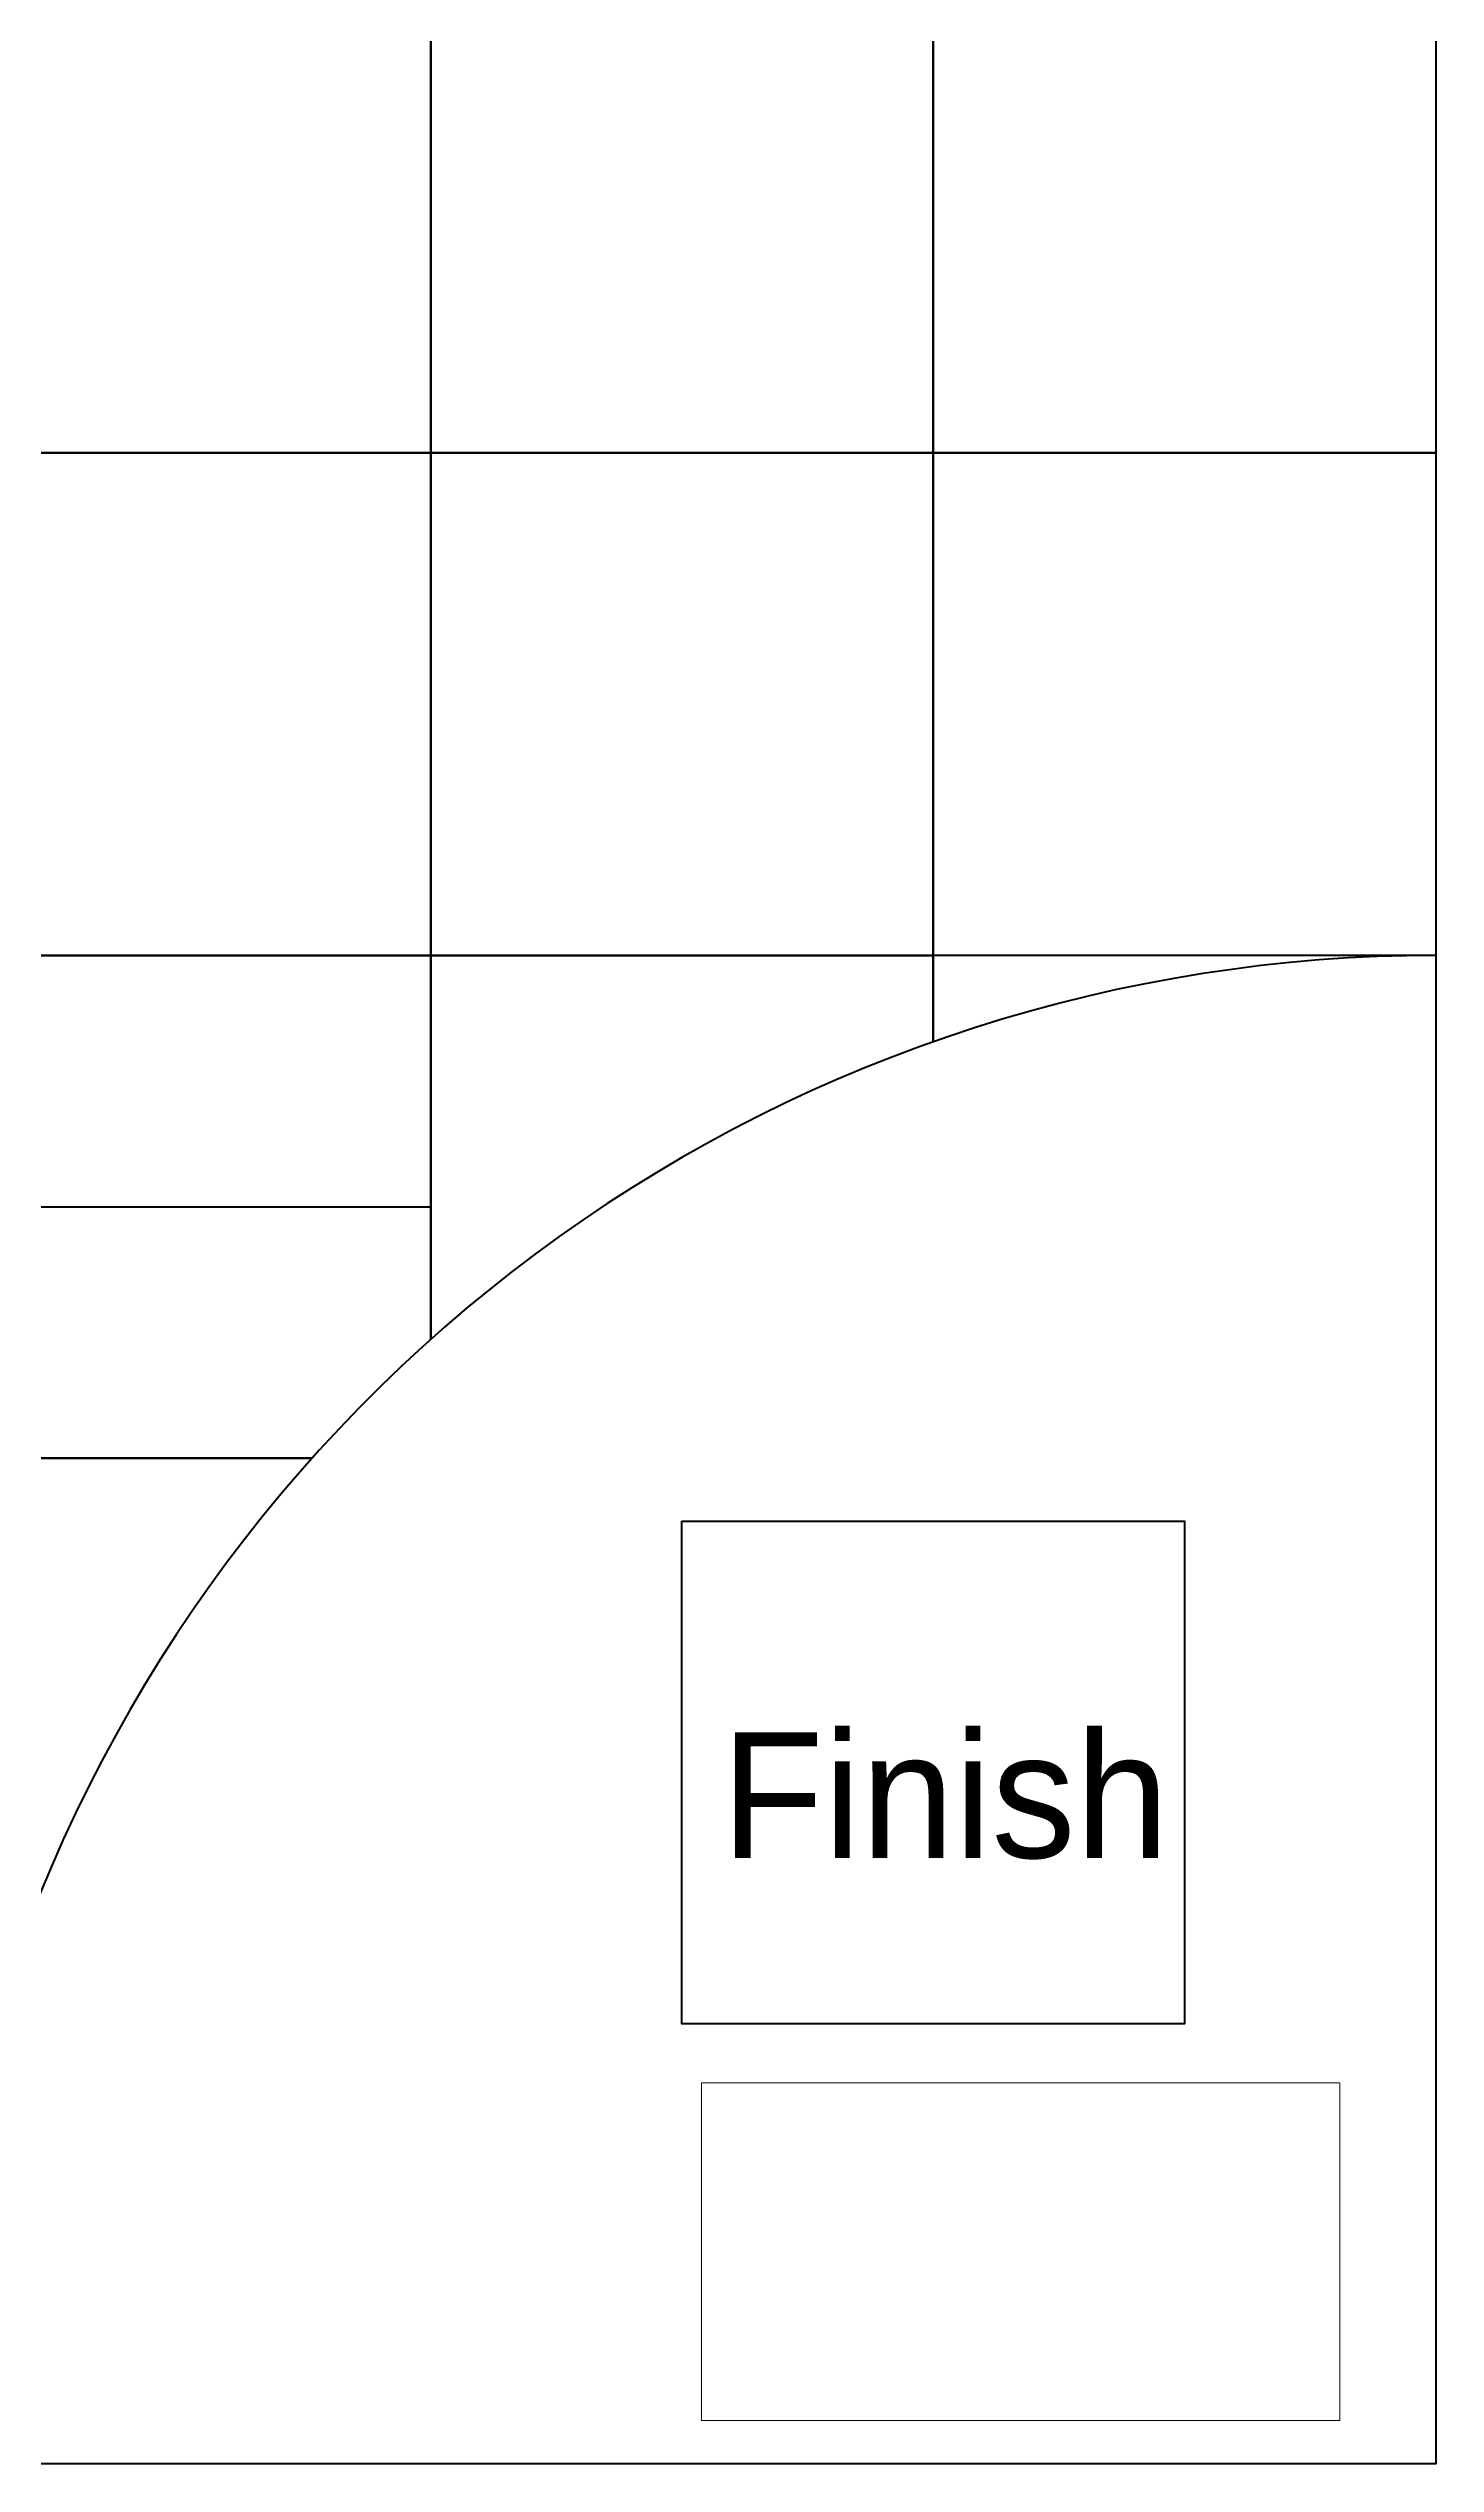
# Model space of a CAD drawing. Header units: centimetres. Extents: x -6 to 174, y -90 to 30.
# Drawn here: x 132.7 to 174.1, y -90.1 to -18.1 of the extents above; entities that cross this region are included whole.
import ezdxf

# ---------------------------------------------------------------- set-up
doc = ezdxf.new("R2010")
doc.units = ezdxf.units.CM
doc.header["$MEASUREMENT"] = 0
doc.layers.add('Capa 1', color=7, linetype='Continuous', lineweight=0)
picture_1 = doc.add_image_def('image1.png', size_in_pixel=(278, 147))

msp = doc.modelspace()

# ---------------------------------------------------------------- linework, layer by layer
at = {"layer": 'Capa 1', "color": 18, "lineweight": 70, "true_color": 0x000000}
msp.add_line((24.141, -52.647), (144.14, -52.647), dxfattribs=at)
at = {"layer": 'Capa 1', "color": 18, "lineweight": 211, "true_color": 0x000000}
for points in [[(-5.86, -30.149), (-5.86, 29.85), (174.137, 29.85), (174.137, -30.149), (-5.86, -30.149)], [(-5.86, -90.148), (-5.86, -30.149), (174.137, -30.149), (174.137, -90.148), (-5.86, -90.148)], [(174.137, -45.148), (173.265, -45.156), (172.393, -45.182), (171.521, -45.224), (170.649, -45.283), (169.781, -45.359), (168.914, -45.452), (168.05, -45.563), (167.186, -45.69), (166.323, -45.833), (165.468, -45.994), (164.612, -46.168), (163.762, -46.363), (162.915, -46.57), (162.072, -46.799), (161.23, -47.04), (160.4, -47.298), (159.571, -47.573), (158.749, -47.861), (157.932, -48.17), (157.119, -48.492), (156.315, -48.831), (155.515, -49.182), (154.728, -49.55), (153.94, -49.936), (153.166, -50.333), (152.399, -50.748), (151.637, -51.176), (150.888, -51.62), (150.143, -52.078), (149.411, -52.552), (148.687, -53.039), (147.971, -53.538), (147.264, -54.055), (146.57, -54.58), (145.888, -55.121), (145.211, -55.676), (144.551, -56.243), (143.899, -56.823), (143.26, -57.416), (142.629, -58.021), (142.011, -58.639), (141.405, -59.27), (140.813, -59.909), (140.233, -60.561), (139.665, -61.222), (139.111, -61.899), (138.569, -62.581), (138.044, -63.275), (137.528, -63.982), (137.028, -64.697), (136.541, -65.421), (136.067, -66.153), (135.61, -66.899), (135.165, -67.648), (134.738, -68.41), (134.323, -69.176), (133.925, -69.955), (133.54, -70.738), (133.172, -71.526), (132.82, -72.326), (132.481, -73.13)], [(151.637, -62.026), (166.64, -62.026), (166.64, -77.025), (151.637, -77.025), (151.637, -62.026)]]:
    msp.add_lwpolyline(points, dxfattribs=at)
at = {"layer": 'Capa 1', "color": 18, "lineweight": 70, "true_color": 0x000000}
for points in [[(129.137, -15.15), (144.14, -15.15), (144.14, -30.149), (129.137, -30.149), (129.137, -15.15)], [(144.14, -15.15), (159.139, -15.15), (159.139, -30.149), (144.14, -30.149), (144.14, -15.15)], [(159.139, -15.15), (174.137, -15.15), (174.137, -30.149), (159.139, -30.149), (159.139, -15.15)], [(129.137, -30.149), (144.14, -30.149), (144.14, -45.148), (129.137, -45.148), (129.137, -30.149)], [(144.14, -30.149), (159.139, -30.149), (159.139, -45.148), (144.14, -45.148), (144.14, -30.149)], [(159.139, -30.149), (174.137, -30.149), (174.137, -45.148), (159.139, -45.148), (159.139, -30.149)], [(140.597, -60.151), (129.137, -60.151), (129.137, -45.148), (144.14, -45.148), (144.14, -56.607)], [(144.14, -56.607), (144.14, -45.148), (159.139, -45.148), (159.139, -47.722), (159.139, -45.148)]]:
    msp.add_lwpolyline(points, dxfattribs=at)
at = {"layer": 'Capa 1', "color": 18, "lineweight": 106, "true_color": 0x000000}
msp.add_lwpolyline([(131.711, -75.149), (129.137, -75.149), (129.137, -60.151), (140.597, -60.151)], dxfattribs=at)

# ---------------------------------------------------------------- texts
at = {"layer": 'Capa 1', "insert": (152.808, -72.126), "char_height": 0.2, "attachment_point": 7}
msp.add_mtext('\\C250;\\c1776925;\\FMyriad Pro|b0|i0|c1;\\H3.746500;\\W1.000000;Finish', dxfattribs=at)

# ---------------------------------------------------------------- pictures from other files: only their frames are drawn
at = {"layer": 'Capa 1'}
image = msp.add_image(picture_1, insert=(152.223, -88.861), size_in_units=(19.048, 10.072), dxfattribs=at)

doc.saveas('drawing.dxf')
